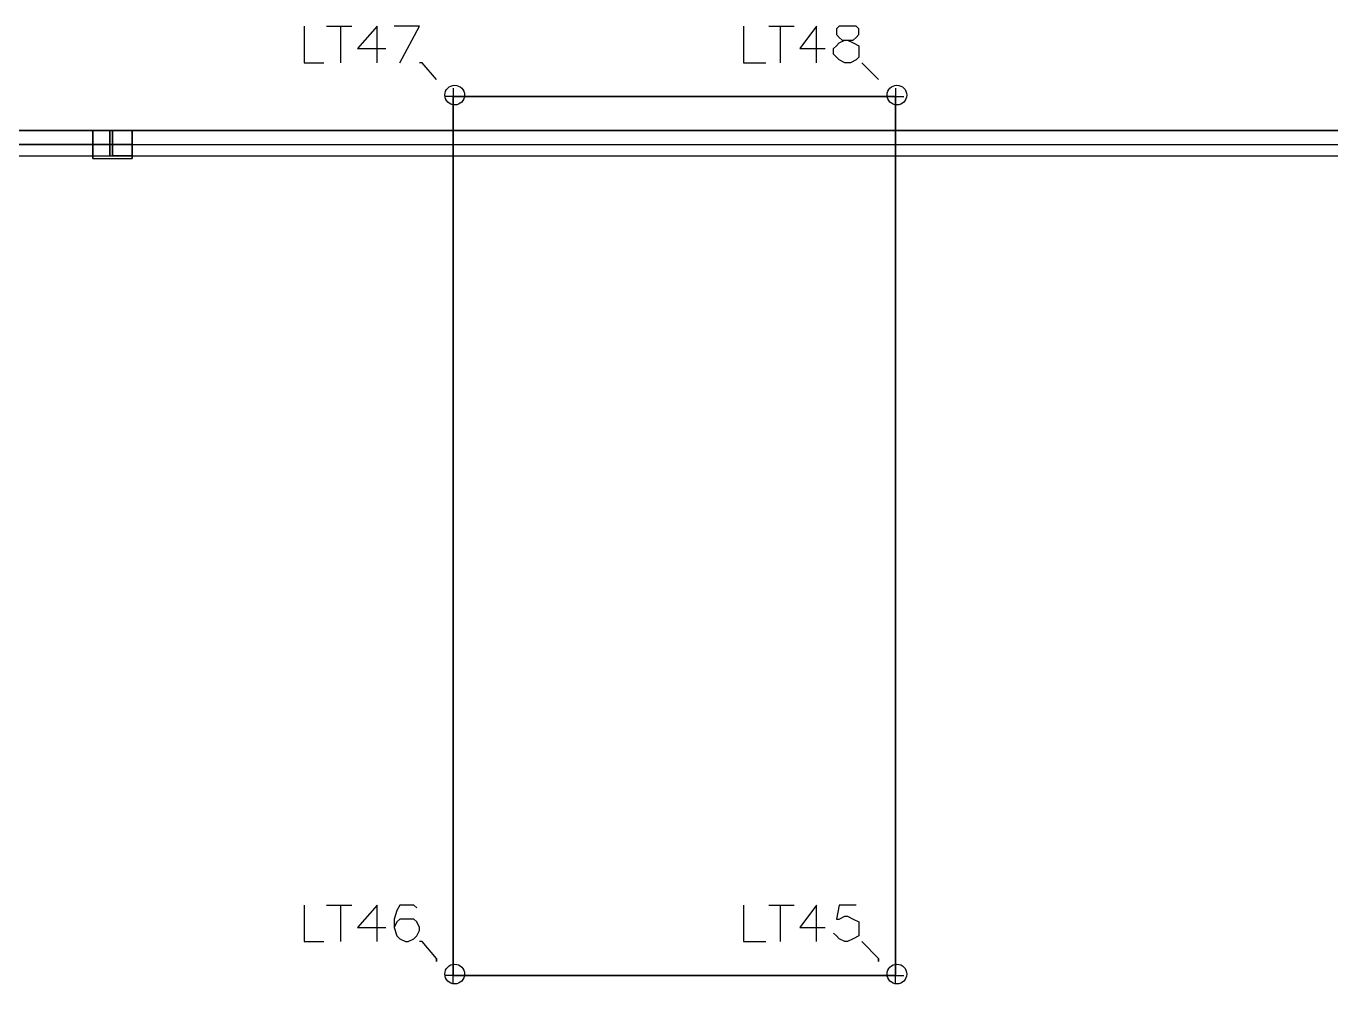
# Model space of a CAD drawing. Header units: metres. Extents: x 114 to 218, y 8 to 180.
# Drawn here: x 142.75 to 149.88, y 149.04 to 154.27 of the extents above; entities that cross this region are included whole.
import ezdxf

# ---------------------------------------------------------------- set-up
doc = ezdxf.new("R2010")
doc.units = ezdxf.units.M
doc.header["$MEASUREMENT"] = 0
for name, color, linetype in [('_Route', 7, 'Continuous'), ('E-LIGHT', 7, 'Continuous'), ('E-LIGHT-CLRANCE', 7, 'Continuous'), ('E-TFP-LIGHT', 7, 'Continuous'), ('PL-NP-Connector', 7, 'Continuous'), ('PL-NP-Pipe', 7, 'Continuous')]:
    doc.layers.add(name, color=color, linetype=linetype)

msp = doc.modelspace()

# ---------------------------------------------------------------- linework, layer by layer
at = {"layer": '_Route', "color": 4, "true_color": 0x00ffff}
msp.add_lwpolyline([(126.489, 153.6275), (187.0315, 153.6275), (202.3363, 153.6275)], dxfattribs=at)
msp.add_lwpolyline([(126.489, 153.6275), (187.0315, 153.6275), (202.3363, 153.6275)], dxfattribs=at)
at = {"layer": 'E-LIGHT', "color": 5, "true_color": 0x0000ff}
for points in [[(147.5005, 149.0899), (145.0855, 149.0899), (145.0855, 153.889), (147.5005, 153.889), (145.0855, 153.889), (145.0855, 149.0899), (147.5005, 149.0899)], [(145.0855, 153.889), (145.0855, 153.889)], [(145.0855, 153.889), (145.0855, 153.889)], [(147.5005, 153.889), (147.5005, 149.0899), (147.5005, 153.889)], [(147.5005, 153.889), (147.5005, 153.889)], [(147.5005, 153.889), (147.5005, 153.889)], [(145.0855, 149.0899), (145.0855, 149.0899)], [(145.0855, 149.0899), (145.0855, 149.0899)], [(147.5005, 149.0899), (147.5005, 149.0899)], [(147.5005, 149.0899), (147.5005, 149.0899)]]:
    msp.add_lwpolyline(points, dxfattribs=at)
at = {"layer": 'E-LIGHT-CLRANCE', "color": 150, "true_color": 0x007fff}
for points in [[(147.5005, 149.0899), (145.0855, 149.0899), (145.0855, 153.889), (147.5005, 153.889), (145.0855, 153.889), (145.0855, 149.0899), (147.5005, 149.0899)], [(145.0855, 153.889), (145.0855, 153.889)], [(145.0855, 153.889), (145.0855, 153.889)], [(147.5005, 153.889), (147.5005, 149.0899), (147.5005, 153.889)], [(147.5005, 153.889), (147.5005, 153.889)], [(147.5005, 153.889), (147.5005, 153.889)], [(145.0855, 149.0899), (145.0855, 149.0899)], [(145.0855, 149.0899), (145.0855, 149.0899)], [(147.5005, 149.0899), (147.5005, 149.0899)], [(147.5005, 149.0899), (147.5005, 149.0899)]]:
    msp.add_lwpolyline(points, dxfattribs=at)
at = {"layer": 'E-TFP-LIGHT', "color": 5, "true_color": 0x0000ff}
for points in [[(144.2703, 154.2735), (144.2703, 154.0736), (144.378, 154.0736)], [(144.3934, 154.2735), (144.5318, 154.2735)], [(144.4703, 154.2735), (144.4703, 154.0736)], [(144.6702, 154.0736), (144.6702, 154.2735), (144.5625, 154.1505), (144.7164, 154.1505)], [(144.7933, 154.0736), (144.901, 154.2735), (144.7625, 154.2735)], [(146.6698, 154.2735), (146.6698, 154.0736), (146.7929, 154.0736)], [(146.8083, 154.2735), (146.9467, 154.2735)], [(146.8698, 154.2735), (146.8698, 154.0736)], [(147.0698, 154.0736), (147.0698, 154.2735), (146.9775, 154.1505), (147.1159, 154.1505)], [(147.2236, 154.2735), (147.1928, 154.2735), (147.1774, 154.2582), (147.1774, 154.2274), (147.1928, 154.212), (147.2082, 154.1966), (147.239, 154.1966), (147.2697, 154.1813), (147.3005, 154.1659), (147.3005, 154.1505), (147.3005, 154.1197), (147.3005, 154.1043), (147.2851, 154.089), (147.2543, 154.0736), (147.2236, 154.0736), (147.1928, 154.089), (147.1774, 154.1043), (147.1621, 154.1197), (147.1621, 154.1505), (147.1774, 154.1659), (147.1928, 154.1813), (147.2236, 154.1966), (147.2697, 154.1966), (147.2851, 154.212), (147.3005, 154.2274), (147.3005, 154.2582), (147.2851, 154.2735), (147.2543, 154.2735), (147.2236, 154.2735)], [(144.9932, 153.9813), (144.9163, 154.0736), (144.901, 154.0736)], [(147.4082, 153.9813), (147.3159, 154.0736)], [(144.9932, 153.9813), (144.9932, 153.9813), (144.9932, 153.9813), (144.9932, 153.9813)], [(145.0855, 153.9352), (145.0855, 153.889), (145.1317, 153.889)], [(147.4082, 153.9813), (147.4082, 153.9813), (147.4082, 153.9813), (147.4082, 153.9813)], [(147.5005, 153.9352), (147.5005, 153.889), (147.5466, 153.889)], [(145.0855, 153.8429), (145.0855, 153.889), (145.0394, 153.889)], [(145.0855, 153.889), (145.0855, 153.889)], [(145.0855, 153.889), (145.0855, 153.889)], [(145.1317, 153.889), (145.1317, 153.889)], [(147.5005, 153.8429), (147.5005, 153.889), (147.4389, 153.889)], [(147.5005, 153.889), (147.5005, 153.889)], [(147.5005, 153.889), (147.5005, 153.889)], [(147.5466, 153.889), (147.5466, 153.889)], [(144.2703, 149.4744), (144.2703, 149.2745), (144.378, 149.2745)], [(144.3934, 149.4744), (144.5318, 149.4744)], [(144.4703, 149.4744), (144.4703, 149.2745)], [(144.6702, 149.2745), (144.6702, 149.4744), (144.5625, 149.3514), (144.7164, 149.3514)], [(144.8856, 149.4591), (144.8702, 149.4744), (144.8394, 149.4744), (144.8241, 149.4744), (144.7933, 149.4744), (144.7779, 149.4437), (144.7625, 149.3975), (144.7625, 149.3514), (144.7779, 149.3053), (144.7933, 149.2899), (144.8241, 149.2745), (144.8394, 149.2745), (144.8702, 149.2899), (144.8856, 149.3053), (144.901, 149.336), (144.901, 149.3514), (144.8856, 149.3822), (144.8702, 149.3975), (144.8394, 149.3975), (144.8241, 149.3975), (144.7933, 149.3975), (144.7779, 149.3822), (144.7625, 149.3514)], [(146.6698, 149.4744), (146.6698, 149.2745), (146.7929, 149.2745)], [(146.8083, 149.4744), (146.9467, 149.4744)], [(146.8698, 149.4744), (146.8698, 149.2745)], [(147.0698, 149.2745), (147.0698, 149.4744), (146.9775, 149.3514), (147.1159, 149.3514)], [(147.2851, 149.4744), (147.1928, 149.4744), (147.1774, 149.3975), (147.1928, 149.3975), (147.2236, 149.4129), (147.239, 149.4129), (147.2697, 149.3975), (147.3005, 149.3822), (147.3005, 149.3514), (147.3005, 149.336), (147.3005, 149.3053), (147.2697, 149.2899), (147.239, 149.2745), (147.2236, 149.2745), (147.1928, 149.2899), (147.1774, 149.3053), (147.1621, 149.3206)], [(144.9932, 149.1822), (144.9163, 149.2745), (144.901, 149.2745)], [(147.4082, 149.1822), (147.3159, 149.2745)], [(144.9932, 149.1822), (144.9932, 149.1668), (144.9932, 149.1668), (144.9932, 149.1822), (144.9932, 149.1822)], [(147.4082, 149.1822), (147.4082, 149.1668), (147.4082, 149.1668), (147.4082, 149.1822), (147.4082, 149.1822)], [(145.0855, 149.0437), (145.0855, 149.0899), (145.0394, 149.0899)], [(145.0855, 149.1361), (145.0855, 149.0899), (145.1317, 149.0899)], [(145.0855, 149.0899), (145.0855, 149.0899)], [(145.0855, 149.0899), (145.0855, 149.0899)], [(145.1317, 149.0899), (145.1317, 149.0899)], [(147.5005, 149.0437), (147.5005, 149.0899), (147.4389, 149.0899)], [(147.5005, 149.1361), (147.5005, 149.0899), (147.5466, 149.0899)], [(147.5005, 149.0899), (147.5005, 149.0899)], [(147.5005, 149.0899), (147.5005, 149.0899)], [(147.5466, 149.0899), (147.5466, 149.0899)]]:
    msp.add_lwpolyline(points, dxfattribs=at)
for centre in [(145.0932, 153.8967), (147.5081, 153.8967), (145.0932, 149.0976), (147.5081, 149.0976)]:
    msp.add_circle(centre, 0.0538, dxfattribs=at)
at = {"layer": 'PL-NP-Connector', "color": 61, "true_color": 0xdfff7f}
for points in [[(143.1167, 153.7044), (143.1167, 153.6736), (143.1167, 153.6275), (143.1167, 153.5814), (143.1167, 153.566), (143.1167, 153.5814), (143.1167, 153.6275), (143.1167, 153.6736), (143.1167, 153.7044), (143.1167, 153.689), (143.1167, 153.6275), (143.1167, 153.5814), (143.1167, 153.5506), (143.1167, 153.5814), (143.1167, 153.6275), (143.1167, 153.689), (143.1167, 153.7044)], [(143.1167, 153.7044), (143.209, 153.7044)], [(143.1167, 153.7044), (143.332, 153.7044)], [(143.1167, 153.7044), (143.1167, 153.7044)], [(143.209, 153.7044), (143.1167, 153.7044)], [(143.332, 153.7044), (143.1167, 153.7044)], [(143.1167, 153.7044), (143.1167, 153.6736), (143.1167, 153.6275), (143.1167, 153.5814), (143.1167, 153.566), (143.1167, 153.5814), (143.1167, 153.6275), (143.1167, 153.6736), (143.1167, 153.7044), (143.1167, 153.689), (143.1167, 153.6275), (143.1167, 153.5814), (143.1167, 153.5506), (143.1167, 153.5814), (143.1167, 153.6275), (143.1167, 153.689), (143.1167, 153.7044)], [(143.1167, 153.7044), (143.209, 153.7044)], [(143.1167, 153.7044), (143.332, 153.7044)], [(143.1167, 153.7044), (143.1167, 153.7044)], [(143.209, 153.7044), (143.1167, 153.7044)], [(143.332, 153.7044), (143.1167, 153.7044)], [(143.209, 153.566), (143.209, 153.5814), (143.209, 153.6275), (143.209, 153.6736), (143.209, 153.7044), (143.209, 153.6736), (143.209, 153.6275), (143.209, 153.5814), (143.209, 153.566)], [(143.209, 153.7044), (143.209, 153.7044)], [(143.209, 153.566), (143.209, 153.5814), (143.209, 153.6275), (143.209, 153.6736), (143.209, 153.7044), (143.209, 153.6736), (143.209, 153.6275), (143.209, 153.5814), (143.209, 153.566)], [(143.209, 153.7044), (143.209, 153.7044)], [(143.2243, 153.7044), (143.2243, 153.6736), (143.2243, 153.6275), (143.2243, 153.5814), (143.2243, 153.566), (143.2243, 153.5814), (143.2243, 153.6275), (143.2243, 153.6736), (143.2243, 153.7044)], [(143.332, 153.7044), (143.2243, 153.7044)], [(143.332, 153.7044), (143.2243, 153.7044)], [(143.2243, 153.7044), (143.2243, 153.6736), (143.2243, 153.6275), (143.2243, 153.5814), (143.2243, 153.566), (143.2243, 153.5814), (143.2243, 153.6275), (143.2243, 153.6736), (143.2243, 153.7044)], [(143.332, 153.7044), (143.2243, 153.7044)], [(143.332, 153.7044), (143.2243, 153.7044)], [(143.332, 153.566), (143.332, 153.5814), (143.332, 153.6275), (143.332, 153.6736), (143.332, 153.7044), (143.332, 153.6736), (143.332, 153.6275), (143.332, 153.5814), (143.332, 153.566)], [(143.332, 153.5506), (143.332, 153.5814), (143.332, 153.6275), (143.332, 153.689), (143.332, 153.7044), (143.332, 153.689), (143.332, 153.6275), (143.332, 153.5814), (143.332, 153.5506)], [(143.332, 153.566), (143.332, 153.5814), (143.332, 153.6275), (143.332, 153.6736), (143.332, 153.7044), (143.332, 153.6736), (143.332, 153.6275), (143.332, 153.5814), (143.332, 153.566)], [(143.332, 153.5506), (143.332, 153.5814), (143.332, 153.6275), (143.332, 153.689), (143.332, 153.7044), (143.332, 153.689), (143.332, 153.6275), (143.332, 153.5814), (143.332, 153.5506)], [(143.1167, 153.6275), (143.209, 153.6275)], [(143.1167, 153.6275), (143.209, 153.6275)], [(143.1167, 153.6275), (143.332, 153.6275)], [(143.1167, 153.6275), (143.332, 153.6275)], [(143.1167, 153.6275), (143.209, 153.6275)], [(143.1167, 153.6275), (143.209, 153.6275)], [(143.1167, 153.6275), (143.332, 153.6275)], [(143.1167, 153.6275), (143.332, 153.6275)], [(143.332, 153.6275), (143.2243, 153.6275)], [(143.332, 153.6275), (143.2243, 153.6275)], [(143.332, 153.6275), (143.2243, 153.6275)], [(143.332, 153.6275), (143.2243, 153.6275)], [(143.1167, 153.566), (143.209, 153.566)], [(143.1167, 153.566), (143.209, 153.566)], [(143.1167, 153.566), (143.209, 153.566)], [(143.1167, 153.566), (143.209, 153.566)], [(143.332, 153.566), (143.2243, 153.566)], [(143.2243, 153.566), (143.2243, 153.566)], [(143.2243, 153.566), (143.332, 153.566)], [(143.332, 153.566), (143.2243, 153.566)], [(143.2243, 153.566), (143.2243, 153.566)], [(143.2243, 153.566), (143.332, 153.566)], [(143.332, 153.566), (143.332, 153.566)], [(143.332, 153.566), (143.332, 153.566)], [(143.1167, 153.5506), (143.332, 153.5506)], [(143.1167, 153.5506), (143.332, 153.5506)], [(143.1167, 153.5506), (143.332, 153.5506)], [(143.1167, 153.5506), (143.332, 153.5506)], [(143.332, 153.5506), (143.332, 153.5506)], [(143.332, 153.5506), (143.332, 153.5506)]]:
    msp.add_lwpolyline(points, dxfattribs=at)
at = {"layer": 'PL-NP-Pipe', "color": 61, "true_color": 0xdfff7f}
for points in [[(126.489, 153.7044), (143.2243, 153.7044)], [(143.2243, 153.7044), (126.489, 153.7044)], [(126.489, 153.7044), (143.2243, 153.7044)], [(143.2243, 153.7044), (126.489, 153.7044)], [(143.2243, 153.7044), (143.2243, 153.6736), (143.2243, 153.6275), (143.2243, 153.5814), (143.2243, 153.566), (143.2243, 153.5814), (143.2243, 153.6275), (143.2243, 153.6736), (143.2243, 153.7044), (186.9238, 153.7044)], [(186.9238, 153.7044), (143.2243, 153.7044)], [(143.2243, 153.7044), (143.2243, 153.6736), (143.2243, 153.6275), (143.2243, 153.5814), (143.2243, 153.566), (143.2243, 153.5814), (143.2243, 153.6275), (143.2243, 153.6736), (143.2243, 153.7044), (186.9238, 153.7044)], [(186.9238, 153.7044), (143.2243, 153.7044)], [(143.2243, 153.566), (143.2243, 153.5814), (143.2243, 153.6275), (143.2243, 153.6736), (143.2243, 153.7044), (143.2243, 153.6736), (143.2243, 153.6275), (143.2243, 153.5814), (143.2243, 153.566)], [(143.2243, 153.566), (143.2243, 153.5814), (143.2243, 153.6275), (143.2243, 153.6736), (143.2243, 153.7044), (143.2243, 153.6736), (143.2243, 153.6275), (143.2243, 153.5814), (143.2243, 153.566)], [(126.489, 153.6275), (143.2243, 153.6275)], [(143.2243, 153.6275), (143.2243, 153.6275), (126.489, 153.6275)], [(126.489, 153.6275), (143.2243, 153.6275)], [(143.2243, 153.6275), (143.2243, 153.6275), (126.489, 153.6275)], [(143.2243, 153.6275), (186.9238, 153.6275)], [(143.2243, 153.6275), (143.2243, 153.6275), (186.9238, 153.6275)], [(143.2243, 153.6275), (186.9238, 153.6275)], [(143.2243, 153.6275), (143.2243, 153.6275), (186.9238, 153.6275)], [(126.489, 153.566), (143.2243, 153.566)], [(126.489, 153.566), (143.2243, 153.566)], [(126.489, 153.566), (143.2243, 153.566)], [(126.489, 153.566), (143.2243, 153.566)], [(143.2243, 153.566), (186.9238, 153.566)], [(143.2243, 153.566), (186.9238, 153.566)], [(143.2243, 153.566), (186.9238, 153.566)], [(143.2243, 153.566), (186.9238, 153.566)]]:
    msp.add_lwpolyline(points, dxfattribs=at)

doc.saveas('drawing.dxf')
